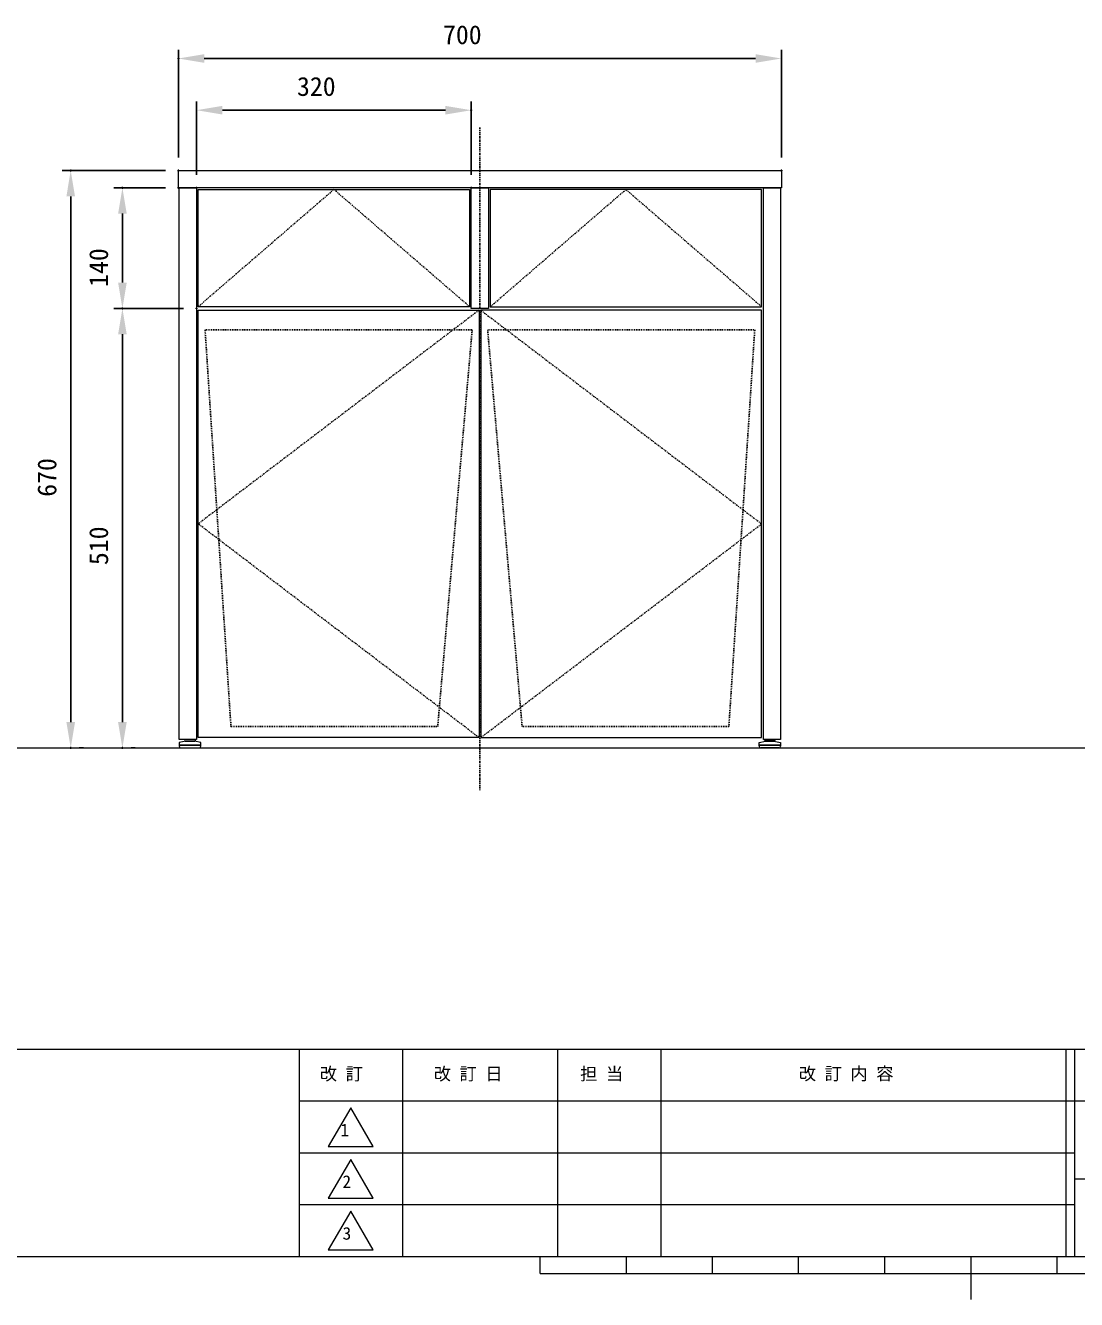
# Model space of a CAD drawing. Units: millimetres, scale not verified. Extents: x -203 to 203, y -143 to 143.
# Drawn here: x -109.8 to 12.3, y -143 to 4.8 of the extents above; entities that cross this region are included whole.
import ezdxf
from ezdxf.enums import TextEntityAlignment as Align

# ---------------------------------------------------------------- set-up
doc = ezdxf.new("R2010")
doc.units = ezdxf.units.MM
doc.header["$LTSCALE"] = 0.5
doc.header["$PDMODE"] = 32
doc.header["$PDSIZE"] = 0.1
doc.linetypes.add('USER1', pattern=[0.15748, 0.07874, -0.07874])
doc.linetypes.add('USER2', pattern=[0.629921, 0.393701, -0.07874, 0.07874, -0.07874])
for name, color, linetype, lineweight in [('0-1_DIMENSION_LINES$02_DIMENSI', 7, 'Continuous', 25), ('0-3_DIMENSION_LINES$03_LINES', 7, 'Continuous', 18), ('0-4_DIMENSION_LINES$05_HIDE_LI', 7, 'USER1', 25), ('0-5_DIMENSION_LINES$04_SUB_LIN', 4, 'USER2', 18), ('0-6_DIMENSION_LINES$01_CENTER_', 7, 'USER2', 25), ('0-7_図面_FORMAT$03_TEXT', 7, 'Continuous', 18), ('0-A_図面_FORMAT$01_WAKU$OUT_LINE', 6, 'Continuous', 18), ('0-B_図面_FORMAT$01_WAKU$SUB_LINE', 7, 'Continuous', 18)]:
    doc.layers.add(name, color=color, linetype=linetype, lineweight=lineweight)
doc.layers.add('0-2_DEFPOINTS', color=7, linetype='Continuous')
doc.styles.add('ＭＳ ゴシック', font='')
doc.styles.get('ＭＳ ゴシック').set_extended_font_data('MS Gothic')

# ---------------------------------------------------------------- blocks, each defined once
blk = doc.blocks.new('D1')
at = {"layer": '0-1_DIMENSION_LINES$02_DIMENSI'}
for p, q in [((233, 269), (221, 269)), ((223, 247), (223, 263)), ((237.2, 241), (221, 241))]:
    blk.add_line(p, q, dxfattribs=at)
for points in [[(224, 263), (222, 263), (223, 269)], [(222, 247), (224, 247), (223, 241)]]:
    blk.add_solid(points, dxfattribs=at)
at = {"layer": '0-2_DEFPOINTS'}
for p in [(223, 269), (236, 269), (240.2, 241)]:
    blk.add_point(p, dxfattribs=at)
at = {"layer": '0-1_DIMENSION_LINES$02_DIMENSI', "style": 'ＭＳ ゴシック'}
blk.add_text('140', height=4.399, rotation=90, dxfattribs=at).set_placement((221, 246), align=Align.BOTTOM_LEFT)
blk = doc.blocks.new('D2')
at = {"layer": '0-1_DIMENSION_LINES$02_DIMENSI'}
for p, q in [((237.2, 241), (221, 241)), ((223, 145), (223, 235)), ((226, 139), (225, 139))]:
    blk.add_line(p, q, dxfattribs=at)
for points in [[(224, 235), (222, 235), (223, 241)], [(222, 145), (224, 145), (223, 139)]]:
    blk.add_solid(points, dxfattribs=at)
at = {"layer": '0-2_DEFPOINTS'}
for p in [(223, 241), (240.2, 241), (223, 139)]:
    blk.add_point(p, dxfattribs=at)
at = {"layer": '0-1_DIMENSION_LINES$02_DIMENSI', "style": 'ＭＳ ゴシック'}
blk.add_text('510', height=4.399, rotation=90, dxfattribs=at).set_placement((221, 181.429), align=Align.BOTTOM_LEFT)
blk = doc.blocks.new('D3')
at = {"layer": '0-1_DIMENSION_LINES$02_DIMENSI'}
for p, q in [((233, 273), (209, 273)), ((211, 145), (211, 267)), ((214, 139), (213, 139))]:
    blk.add_line(p, q, dxfattribs=at)
for points in [[(212, 267), (210, 267), (211, 273)], [(210, 145), (212, 145), (211, 139)]]:
    blk.add_solid(points, dxfattribs=at)
at = {"layer": '0-2_DEFPOINTS'}
for p in [(211, 273), (236, 273), (211, 139)]:
    blk.add_point(p, dxfattribs=at)
at = {"layer": '0-1_DIMENSION_LINES$02_DIMENSI', "style": 'ＭＳ ゴシック'}
blk.add_text('670', height=4.399, rotation=90, dxfattribs=at).set_placement((209, 197.286), align=Align.BOTTOM_LEFT)
blk = doc.blocks.new('D4')
at = {"layer": '0-1_DIMENSION_LINES$02_DIMENSI'}
for p, q in [((236, 276), (236, 301)), ((370, 299), (242, 299)), ((376, 276), (376, 301))]:
    blk.add_line(p, q, dxfattribs=at)
for points in [[(242, 300), (242, 298), (236, 299)], [(370, 298), (370, 300), (376, 299)]]:
    blk.add_solid(points, dxfattribs=at)
at = {"layer": '0-2_DEFPOINTS'}
for p in [(236, 299), (236, 273), (376, 273)]:
    blk.add_point(p, dxfattribs=at)
at = {"layer": '0-1_DIMENSION_LINES$02_DIMENSI', "style": 'ＭＳ ゴシック'}
blk.add_text('700', height=4.399, dxfattribs=at).set_placement((297.429, 301), align=Align.BOTTOM_LEFT)
blk = doc.blocks.new('D5')
at = {"layer": '0-1_DIMENSION_LINES$02_DIMENSI'}
for p, q in [((240.2, 272), (240.2, 289)), ((246.2, 287), (298, 287)), ((304, 272), (304, 289))]:
    blk.add_line(p, q, dxfattribs=at)
for points in [[(246.2, 288), (246.2, 286), (240.2, 287)], [(298, 286), (298, 288), (304, 287)]]:
    blk.add_solid(points, dxfattribs=at)
at = {"layer": '0-2_DEFPOINTS'}
for p in [(304, 287), (240.2, 269), (304, 269)]:
    blk.add_point(p, dxfattribs=at)
at = {"layer": '0-1_DIMENSION_LINES$02_DIMENSI', "style": 'ＭＳ ゴシック'}
blk.add_text('320', height=4.399, dxfattribs=at).set_placement((263.529, 289), align=Align.BOTTOM_LEFT)

msp = doc.modelspace()

# ---------------------------------------------------------------- linework, layer by layer
at = {"layer": '0-3_DIMENSION_LINES$03_LINES'}
for p, q in [((-90.1, -78), (-91.2, -78)), ((-91.2, -78.2), (-91.15, -78.2)), ((-91.15, -78.2), (-90.15, -78.2)), ((-90.15, -78.2), (-90.1, -78.2)), ((-23.9, -78), (-22.8, -78)), ((-23.85, -78.2), (-23.9, -78.2)), ((-22.85, -78.2), (-23.85, -78.2)), ((-22.8, -78.2), (-22.85, -78.2)), ((-119.5, -79), (108, -79)), ((-91.9, -78.6667), (-91.9, -78.8)), ((-89.4, -78.6667), (-91.9, -78.6667)), ((-91.7, -79), (-89.6, -79)), ((-89.4, -78.8), (-89.4, -78.6667)), ((-24.6, -78.8), (-24.6, -78.6667)), ((-24.6, -78.6667), (-22.1, -78.6667)), ((-22.3, -79), (-24.4, -79)), ((-22.1, -78.6667), (-22.1, -78.8))]:
    msp.add_line(p, q, dxfattribs=at)
for points in [[(-92, -12), (-22, -12), (-22, -14), (-92, -14)], [(-91.9, -14), (-89.9, -14), (-89.9, -78), (-91.9, -78)], [(-89.7, -14.2), (-58.2, -14.2), (-58.2, -27.8), (-89.7, -27.8)], [(-58, -14), (-56, -14), (-56, -28), (-58, -28)], [(-24.3, -14.2), (-55.8, -14.2), (-55.8, -27.8), (-24.3, -27.8)], [(-24.1, -14), (-22.1, -14), (-22.1, -78), (-24.1, -78)], [(-89.7, -28.2), (-57.1, -28.2), (-57.1, -77.8), (-89.7, -77.8)], [(-24.3, -28.2), (-56.9, -28.2), (-56.9, -77.8), (-24.3, -77.8)], [(-89.4, -78.3667), (-90.15, -78.2), (-91.125, -78.2), (-91.9, -78.3667), (-91.9, -78.6667), (-89.4, -78.6667)], [(-24.6, -78.3667), (-23.85, -78.2), (-22.875, -78.2), (-22.1, -78.3667), (-22.1, -78.6667), (-24.6, -78.6667)]]:
    msp.add_lwpolyline(points, close=True, dxfattribs=at)
for centre, radius, start, end in [((-91.2, -78.1), 0.1, 90, 180), ((-91.2, -78.1), 0.1, 180, 270), ((-90.1, -78.1), 0.1, 0, 90), ((-90.1, -78.1), 0.1, 270, 0), ((-23.9, -78.1), 0.1, 90, 180), ((-23.9, -78.1), 0.1, 180, 270), ((-22.8, -78.1), 0.1, 0, 90), ((-22.8, -78.1), 0.1, 270, 0), ((-91.7, -78.8), 0.2, 180, 270), ((-89.6, -78.8), 0.2, 270, 0), ((-24.4, -78.8), 0.2, 180, 270), ((-22.3, -78.8), 0.2, 270, 0)]:
    msp.add_arc(centre, radius, start, end, dxfattribs=at)
at = {"layer": '0-4_DIMENSION_LINES$05_HIDE_LI'}
for points in [[(-61.9, -76.5), (-57.9, -30.5), (-88.9, -30.5), (-85.9, -76.5)], [(-52.1, -76.5), (-56.1, -30.5), (-25.1, -30.5), (-28.1, -76.5)]]:
    msp.add_lwpolyline(points, close=True, dxfattribs=at)
at = {"layer": '0-5_DIMENSION_LINES$04_SUB_LIN'}
for p, q in [((-73.95, -14.2), (-89.7, -27.8)), ((-58.2, -27.8), (-73.95, -14.2)), ((-57.1, -28.2), (-89.7, -53)), ((-56.9, -28.2), (-24.3, -53)), ((-57.1, -77.8), (-89.7, -53)), ((-56.9, -77.8), (-24.3, -53))]:
    msp.add_line(p, q, dxfattribs=at)
msp.add_lwpolyline([(-55.8, -27.8), (-40.05, -14.2), (-24.3, -27.8)], dxfattribs=at)
at = {"layer": '0-6_DIMENSION_LINES$01_CENTER_'}
msp.add_line((-57, -7), (-57, -84), dxfattribs=at)
at = {"layer": '0-7_図面_FORMAT$03_TEXT'}
for p, q in [((-72, -120.75), (-74.5981, -125.25)), ((-69.4019, -125.25), (-72, -120.75)), ((-74.5981, -125.25), (-69.4019, -125.25)), ((-72, -126.75), (-74.5981, -131.25)), ((-69.4019, -131.25), (-72, -126.75)), ((-74.5981, -131.25), (-69.4019, -131.25)), ((-72, -132.75), (-74.5981, -137.25)), ((-69.4019, -137.25), (-72, -132.75)), ((-74.5981, -137.25), (-69.4019, -137.25))]:
    msp.add_line(p, q, dxfattribs=at)
at = {"layer": '0-A_図面_FORMAT$01_WAKU$OUT_LINE'}
for p, q in [((198, -114), (-198, -114)), ((-78, -114), (-78, -138)), ((11, -114), (11, -138)), ((12, -114), (12, -138)), ((198, -120), (-78, -120)), ((-198, -138), (198, -138)), ((-50, -140), (-50, -138)), ((-40, -140), (-40, -138)), ((-30, -140), (-30, -138)), ((-20, -140), (-20, -138)), ((-10, -140), (-10, -138)), ((0, -138), (0, -143)), ((10, -140), (10, -138)), ((-50, -140), (50, -140))]:
    msp.add_line(p, q, dxfattribs=at)
at = {"layer": '0-B_図面_FORMAT$01_WAKU$SUB_LINE'}
for p, q in [((-66, -114), (-66, -138)), ((-48, -114), (-48, -138)), ((-36, -114), (-36, -138)), ((12, -126), (-78, -126)), ((12, -129), (144, -129)), ((12, -132), (-78, -132))]:
    msp.add_line(p, q, dxfattribs=at)

# ---------------------------------------------------------------- block references
at = {"layer": '0-1_DIMENSION_LINES$02_DIMENSI', "xscale": 0.5, "yscale": 0.5}
for name in ['D4', 'D5', 'D3', 'D1', 'D2']:
    msp.add_blockref(name, (-210, -148.5), dxfattribs=at)

# ---------------------------------------------------------------- texts
at = {"layer": '0-7_図面_FORMAT$03_TEXT', "style": 'ＭＳ ゴシック'}
for s, p in [('改 訂', (-75.5838, -117.9799)), ('改 訂 日', (-62.3608, -117.9799)), ('担 当', (-45.3714, -117.9799)), ('改 訂 内 容', (-19.9835, -117.964)), ('1', (-73.1918, -124.4965)), ('2', (-72.9498, -130.4965)), ('3', (-72.9398, -136.4965))]:
    msp.add_text(s, height=1.466, dxfattribs=at).set_placement(p, align=Align.BOTTOM_LEFT)

doc.saveas('drawing.dxf')
